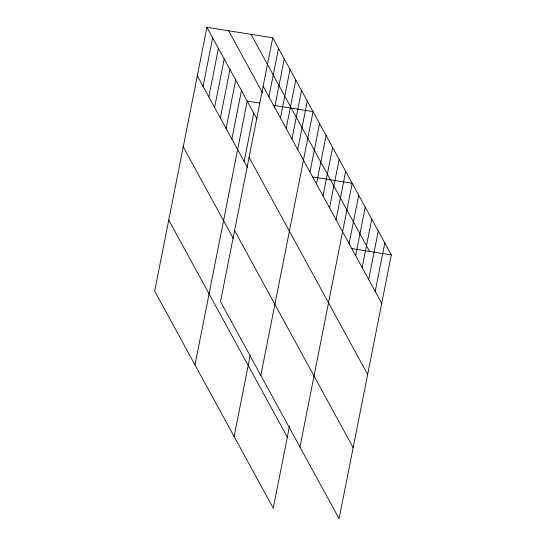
<?xml version="1.0" encoding="UTF-8"?>
<svg xmlns="http://www.w3.org/2000/svg" width="546" height="546" viewBox="0 0 546 546"><rect width="100%" height="100%" fill="white"/><g stroke="black" fill="none" stroke-linecap="round" stroke-linejoin="round"><path stroke-width="0.82" d="M272.747 37.804L220.516 301.604L339.086 518.7L391.318 254.907L272.747 37.804L206.914 27.3L154.682 291.093L273.253 508.196L289.462 426.324M203.071 86.323L212.674 37.845M208.831 96.867L218.434 48.389M214.592 107.412L224.194 58.934M220.352 117.956L229.948 69.478M226.112 128.508L235.708 80.023M231.873 139.053L241.469 90.568M194.997 364.912L247.229 101.112L259.76 103.112M244.151 161.534L253.747 113.056M268.912 96.833L278.508 48.348M274.665 107.378L284.268 58.893M280.426 117.922L290.028 69.438M286.186 128.467L295.789 79.982M291.946 139.012L301.542 90.527M234.125 436.554L250.17 355.514M297.707 149.556L307.302 101.071M260.831 375.416L313.063 111.616L273.096 105.241M309.985 172.038L319.587 123.56M316.509 183.982L326.105 135.497M323.027 195.918L332.63 147.44M329.552 207.862L339.148 159.377M336.07 219.799L345.673 171.321M299.959 447.058L352.19 183.258L312.223 176.884M349.112 243.68L358.715 195.202M355.637 255.624L365.233 207.139M362.155 267.56L371.758 219.083M368.68 279.504L378.276 231.026M375.198 291.441L384.8 242.963M351.351 248.526L391.318 254.907M251.024 34.337L369.594 251.44M263.152 86.288L381.722 303.385M228.637 30.767L262.428 92.629M206.914 27.3L257.009 119.021M249.078 157.337L367.649 374.44M197.318 75.778L247.413 167.506M234.589 230.549L353.153 447.645M183.244 146.833L233.34 238.561M168.748 220.045L287.319 437.141"/></g></svg>
